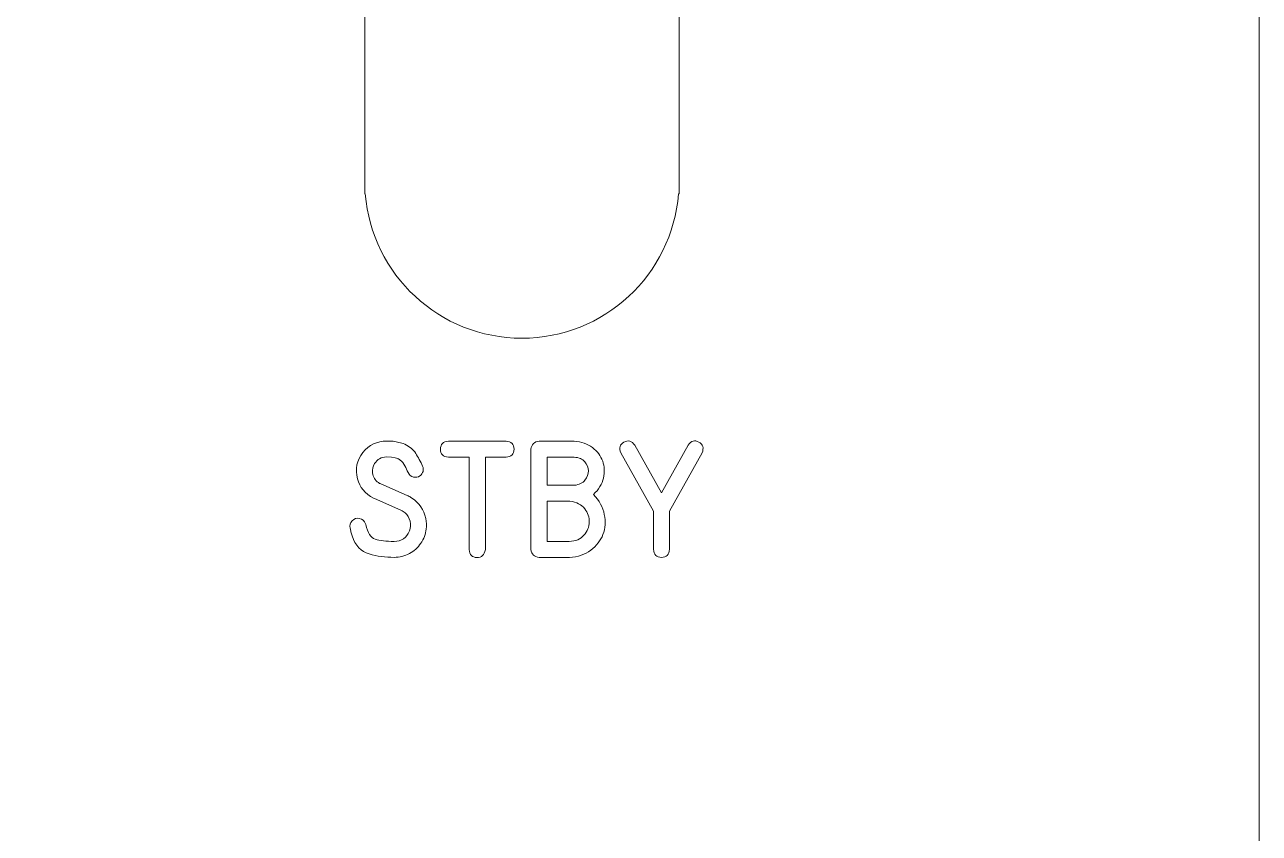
# Model space of a CAD drawing. Header units: millimetres. Extents: x -77 to 260, y -244 to 128.
# Drawn here: x -2.29 to 27.65, y 8.1 to 27.7 of the extents above; entities that cross this region are included whole.
import ezdxf

# ---------------------------------------------------------------- set-up
doc = ezdxf.new("R2010")
doc.units = ezdxf.units.MM
doc.header["$MEASUREMENT"] = 0
doc.layers.add('Cut', color=7, linetype='Continuous')
doc.layers.add('Engrave', color=7, linetype='Continuous')

msp = doc.modelspace()

# ---------------------------------------------------------------- linework, layer by layer
at = {"layer": 'Cut', "color": 250, "lineweight": 9}
for points, knots in [([(15.9454, 126.7647), (15.9454, 126.7647), (-65.0547, 126.7647), (-65.0547, 126.7647), (-65.0547, 126.7647), (-65.8797, 126.7647), (-66.5547, 126.0897), (-66.5547, 125.2647), (-66.5547, 125.2647), (-66.5547, 125.2647), (-66.5547, 122.5647), (-66.5547, 122.5647), (-66.5547, 122.5647), (-66.5547, 119.251), (-69.241, 116.5647), (-72.5547, 116.5647), (-72.5547, 116.5647), (-72.5547, 116.5647), (-75.2546, 116.5647), (-75.2546, 116.5647), (-75.2546, 116.5647), (-76.0796, 116.5647), (-76.7546, 115.8897), (-76.7546, 115.0647), (-76.7546, 115.0647), (-76.7546, 115.0647), (-76.7546, -23.8355), (-76.7546, -23.8355), (-76.7546, -23.8355), (-76.7546, -24.6605), (-76.0796, -25.3355), (-75.2546, -25.3355), (-75.2546, -25.3355), (-75.2546, -25.3355), (-72.5547, -25.3355), (-72.5547, -25.3355), (-72.5547, -25.3355), (-69.241, -25.3355), (-66.5547, -28.0218), (-66.5547, -31.3355), (-66.5547, -31.3355), (-66.5547, -31.3355), (-66.5547, -34.0353), (-66.5547, -34.0353), (-66.5547, -34.0353), (-66.5547, -34.8603), (-65.8797, -35.5353), (-65.0547, -35.5353), (-65.0547, -35.5353), (-65.0547, -35.5353), (15.9454, -35.5353), (15.9454, -35.5353), (15.9454, -35.5353), (16.7704, -35.5353), (17.4454, -34.8603), (17.4454, -34.0353), (17.4454, -34.0353), (17.4454, -34.0353), (17.4454, -31.3355), (17.4454, -31.3355), (17.4454, -31.3355), (17.4454, -28.0218), (20.1317, -25.3355), (23.4454, -25.3355), (23.4454, -25.3355), (23.4454, -25.3355), (26.1454, -25.3355), (26.1454, -25.3355), (26.1454, -25.3355), (26.9704, -25.3355), (27.6454, -24.6605), (27.6454, -23.8355), (27.6454, -23.8355), (27.6454, -23.8355), (27.6454, 115.0647), (27.6454, 115.0647), (27.6454, 115.0647), (27.6454, 115.8897), (26.9704, 116.5647), (26.1454, 116.5647), (26.1454, 116.5647), (26.1454, 116.5647), (23.4454, 116.5647), (23.4454, 116.5647), (23.4454, 116.5647), (20.1317, 116.5647), (17.4454, 119.251), (17.4454, 122.5647), (17.4454, 122.5647), (17.4454, 122.5647), (17.4454, 125.2647), (17.4454, 125.2647), (17.4454, 125.2647), (17.4454, 126.0897), (16.7704, 126.7647), (15.9454, 126.7647)], [0, 0, 0, 0, 0.04, 0.04, 0.04, 0.04, 0.08, 0.08, 0.08, 0.08, 0.12, 0.12, 0.12, 0.12, 0.16, 0.16, 0.16, 0.16, 0.2, 0.2, 0.2, 0.2, 0.24, 0.24, 0.24, 0.24, 0.28, 0.28, 0.28, 0.28, 0.32, 0.32, 0.32, 0.32, 0.36, 0.36, 0.36, 0.36, 0.4, 0.4, 0.4, 0.4, 0.44, 0.44, 0.44, 0.44, 0.48, 0.48, 0.48, 0.48, 0.52, 0.52, 0.52, 0.52, 0.56, 0.56, 0.56, 0.56, 0.6, 0.6, 0.6, 0.6, 0.64, 0.64, 0.64, 0.64, 0.68, 0.68, 0.68, 0.68, 0.72, 0.72, 0.72, 0.72, 0.76, 0.76, 0.76, 0.76, 0.8, 0.8, 0.8, 0.8, 0.84, 0.84, 0.84, 0.84, 0.88, 0.88, 0.88, 0.88, 0.92, 0.92, 0.92, 0.92, 1, 1, 1, 1]), ([(13.5759, 31.5287), (13.5759, 31.5287), (13.5759, 23.9087), (13.5759, 23.9087), (13.5759, 23.9087), (13.5759, 23.9087), (13.5759, 23.5987), (13.5759, 23.5987), (13.5759, 23.5987), (13.5759, 23.5987), (13.5634, 23.5987), (13.5634, 23.5987), (13.5634, 23.5987), (13.4054, 21.6396), (11.7656, 20.0987), (9.7658, 20.0987), (9.7658, 20.0987), (7.766, 20.0987), (6.1262, 21.6394), (5.9684, 23.5987), (5.9684, 23.5987), (5.9684, 23.5987), (5.9559, 23.5987), (5.9559, 23.5987), (5.9559, 23.5987), (5.9559, 23.5987), (5.9559, 23.9087), (5.9559, 23.9087), (5.9559, 23.9087), (5.9559, 23.9087), (5.9559, 31.5287), (5.9559, 31.5287), (5.9559, 31.5287), (5.9559, 33.6329), (7.6616, 35.3387), (9.7658, 35.3387), (9.7658, 35.3387), (11.8701, 35.3387), (13.5759, 33.6329), (13.5759, 31.5287)], [0, 0, 0, 0, 0.0909091, 0.0909091, 0.0909091, 0.0909091, 0.1818182, 0.1818182, 0.1818182, 0.1818182, 0.2727273, 0.2727273, 0.2727273, 0.2727273, 0.3636364, 0.3636364, 0.3636364, 0.3636364, 0.4545455, 0.4545455, 0.4545455, 0.4545455, 0.5454545, 0.5454545, 0.5454545, 0.5454545, 0.6363636, 0.6363636, 0.6363636, 0.6363636, 0.7272727, 0.7272727, 0.7272727, 0.7272727, 0.8181818, 0.8181818, 0.8181818, 0.8181818, 1, 1, 1, 1])]:
    msp.add_open_spline(points, degree=3, knots=knots, dxfattribs=at)
at = {"layer": 'Engrave', "color": 240, "lineweight": 9}
for points, knots in [([(6.9845, 16.2853), (6.9845, 16.2853), (7.0066, 16.2759), (7.0066, 16.2759), (7.0066, 16.2759), (7.0066, 16.2759), (7.0315, 16.2636), (7.0315, 16.2636), (7.0315, 16.2636), (7.0315, 16.2636), (7.0536, 16.2509), (7.0536, 16.2509), (7.0536, 16.2509), (7.0597, 16.2462), (7.0673, 16.242), (7.0748, 16.2378), (7.0748, 16.2378), (7.0828, 16.234), (7.0903, 16.2293), (7.0978, 16.2251), (7.0978, 16.2251), (7.2794, 16.1056), (7.3923, 15.94), (7.4351, 15.7288), (7.4351, 15.7288), (7.4515, 15.6461), (7.4553, 15.5609), (7.4464, 15.4739), (7.4464, 15.4739), (7.4313, 15.3488), (7.3876, 15.2335), (7.3147, 15.1272), (7.3147, 15.1272), (7.2418, 15.0209), (7.15, 14.9391), (7.04, 14.8812), (7.04, 14.8812), (6.9214, 14.8187), (6.7987, 14.7876), (6.6717, 14.7876), (6.6717, 14.7876), (6.4586, 14.7876), (6.2554, 14.8149), (6.0611, 14.8695), (6.0611, 14.8695), (5.8673, 14.924), (5.7291, 15.0703), (5.6467, 15.3083), (5.6467, 15.3083), (5.6355, 15.3389), (5.6275, 15.3699), (5.6218, 15.4019), (5.6218, 15.4019), (5.6162, 15.4344), (5.6096, 15.4664), (5.6025, 15.4988), (5.6025, 15.4988), (5.5889, 15.5647), (5.6049, 15.623), (5.6515, 15.6738), (5.6515, 15.6738), (5.6975, 15.7241), (5.7554, 15.7434), (5.8241, 15.7317), (5.8241, 15.7317), (5.897, 15.7166), (5.9473, 15.6719), (5.976, 15.5967), (5.976, 15.5967), (5.976, 15.5967), (5.9802, 15.584), (5.9802, 15.584), (5.9802, 15.584), (6.024, 15.3845), (6.1011, 15.2655), (6.2107, 15.227), (6.2107, 15.227), (6.3208, 15.1884), (6.4732, 15.171), (6.6689, 15.1747), (6.6689, 15.1747), (6.849, 15.1747), (6.9727, 15.2594), (7.04, 15.4283), (7.04, 15.4283), (7.0691, 15.5035), (7.0738, 15.5821), (7.0536, 15.6635), (7.0536, 15.6635), (7.0334, 15.7444), (6.9934, 15.8126), (6.9337, 15.8667), (6.9337, 15.8667), (6.9069, 15.8897), (6.8721, 15.9109), (6.8288, 15.9311), (6.8288, 15.9311), (6.8288, 15.9311), (6.191, 16.211), (6.191, 16.211), (6.191, 16.211), (6.191, 16.211), (6.1703, 16.2223), (6.1703, 16.2223), (6.1703, 16.2223), (5.9614, 16.3323), (5.8321, 16.4889), (5.7817, 16.6921), (5.7817, 16.6921), (5.7201, 16.9273), (5.7629, 17.1381), (5.9106, 17.3253), (5.9106, 17.3253), (6.0578, 17.512), (6.2516, 17.6056), (6.4911, 17.6056), (6.4911, 17.6056), (6.4911, 17.6056), (6.643, 17.6014), (6.643, 17.6014), (6.643, 17.6014), (6.6924, 17.5924), (6.7404, 17.5835), (6.786, 17.5746), (6.786, 17.5746), (6.8321, 17.5661), (6.8786, 17.551), (6.9252, 17.5299), (6.9252, 17.5299), (7.0409, 17.4758), (7.1298, 17.401), (7.1914, 17.3064), (7.1914, 17.3064), (7.253, 17.2119), (7.3086, 17.1094), (7.3579, 16.9993), (7.3579, 16.9993), (7.3626, 16.9889), (7.3669, 16.9772), (7.3706, 16.9635), (7.3706, 16.9635), (7.3805, 16.9184), (7.3758, 16.8775), (7.3565, 16.8408), (7.3565, 16.8408), (7.3457, 16.8177), (7.334, 16.8003), (7.3222, 16.7886), (7.3222, 16.7886), (7.3104, 16.7763), (7.3006, 16.7683), (7.2935, 16.7636), (7.2935, 16.7636), (7.2455, 16.7298), (7.1933, 16.7194), (7.1364, 16.7335), (7.1364, 16.7335), (7.079, 16.7462), (7.0357, 16.7829), (7.0052, 16.8436), (7.0052, 16.8436), (6.9812, 16.8968), (6.9558, 16.9513), (6.929, 17.0068), (6.929, 17.0068), (6.9017, 17.0623), (6.8636, 17.1084), (6.8151, 17.1456), (6.8151, 17.1456), (6.7949, 17.1602), (6.7752, 17.171), (6.7563, 17.1776), (6.7563, 17.1776), (6.7375, 17.1846), (6.7168, 17.1921), (6.6938, 17.2006), (6.6938, 17.2006), (6.6938, 17.2006), (6.6044, 17.2157), (6.6044, 17.2157), (6.6044, 17.2157), (6.6044, 17.2157), (6.4774, 17.2199), (6.4774, 17.2199), (6.4774, 17.2199), (6.3542, 17.218), (6.2601, 17.1649), (6.1952, 17.06), (6.1952, 17.06), (6.151, 16.9927), (6.1345, 16.9179), (6.1453, 16.8351), (6.1453, 16.8351), (6.158, 16.7335), (6.206, 16.6545), (6.2888, 16.5981), (6.2888, 16.5981), (6.2926, 16.5957), (6.2963, 16.5924), (6.301, 16.5891), (6.301, 16.5891), (6.3057, 16.5863), (6.3109, 16.583), (6.3161, 16.5802), (6.3161, 16.5802), (6.3161, 16.5802), (6.3316, 16.5736), (6.3316, 16.5736), (6.3316, 16.5736), (6.3316, 16.5736), (6.3481, 16.5666), (6.3481, 16.5666), (6.3481, 16.5666), (6.3481, 16.5666), (6.9845, 16.2853), (6.9845, 16.2853)], [0, 0, 0, 0, 0.0181818, 0.0181818, 0.0181818, 0.0181818, 0.0363636, 0.0363636, 0.0363636, 0.0363636, 0.0545455, 0.0545455, 0.0545455, 0.0545455, 0.0727273, 0.0727273, 0.0727273, 0.0727273, 0.0909091, 0.0909091, 0.0909091, 0.0909091, 0.1090909, 0.1090909, 0.1090909, 0.1090909, 0.1272727, 0.1272727, 0.1272727, 0.1272727, 0.1454545, 0.1454545, 0.1454545, 0.1454545, 0.1636364, 0.1636364, 0.1636364, 0.1636364, 0.1818182, 0.1818182, 0.1818182, 0.1818182, 0.2, 0.2, 0.2, 0.2, 0.2181818, 0.2181818, 0.2181818, 0.2181818, 0.2363636, 0.2363636, 0.2363636, 0.2363636, 0.2545455, 0.2545455, 0.2545455, 0.2545455, 0.2727273, 0.2727273, 0.2727273, 0.2727273, 0.2909091, 0.2909091, 0.2909091, 0.2909091, 0.3090909, 0.3090909, 0.3090909, 0.3090909, 0.3272727, 0.3272727, 0.3272727, 0.3272727, 0.3454545, 0.3454545, 0.3454545, 0.3454545, 0.3636364, 0.3636364, 0.3636364, 0.3636364, 0.3818182, 0.3818182, 0.3818182, 0.3818182, 0.4, 0.4, 0.4, 0.4, 0.4181818, 0.4181818, 0.4181818, 0.4181818, 0.4363636, 0.4363636, 0.4363636, 0.4363636, 0.4545455, 0.4545455, 0.4545455, 0.4545455, 0.4727273, 0.4727273, 0.4727273, 0.4727273, 0.4909091, 0.4909091, 0.4909091, 0.4909091, 0.5090909, 0.5090909, 0.5090909, 0.5090909, 0.5272727, 0.5272727, 0.5272727, 0.5272727, 0.5454545, 0.5454545, 0.5454545, 0.5454545, 0.5636364, 0.5636364, 0.5636364, 0.5636364, 0.5818182, 0.5818182, 0.5818182, 0.5818182, 0.6, 0.6, 0.6, 0.6, 0.6181818, 0.6181818, 0.6181818, 0.6181818, 0.6363636, 0.6363636, 0.6363636, 0.6363636, 0.6545455, 0.6545455, 0.6545455, 0.6545455, 0.6727273, 0.6727273, 0.6727273, 0.6727273, 0.6909091, 0.6909091, 0.6909091, 0.6909091, 0.7090909, 0.7090909, 0.7090909, 0.7090909, 0.7272727, 0.7272727, 0.7272727, 0.7272727, 0.7454545, 0.7454545, 0.7454545, 0.7454545, 0.7636364, 0.7636364, 0.7636364, 0.7636364, 0.7818182, 0.7818182, 0.7818182, 0.7818182, 0.8, 0.8, 0.8, 0.8, 0.8181818, 0.8181818, 0.8181818, 0.8181818, 0.8363636, 0.8363636, 0.8363636, 0.8363636, 0.8545455, 0.8545455, 0.8545455, 0.8545455, 0.8727273, 0.8727273, 0.8727273, 0.8727273, 0.8909091, 0.8909091, 0.8909091, 0.8909091, 0.9090909, 0.9090909, 0.9090909, 0.9090909, 0.9272727, 0.9272727, 0.9272727, 0.9272727, 0.9454545, 0.9454545, 0.9454545, 0.9454545, 0.9636364, 0.9636364, 0.9636364, 0.9636364, 1, 1, 1, 1]), ([(8.4906, 14.9763), (8.4906, 14.9763), (8.4906, 17.2171), (8.4906, 17.2171), (8.4906, 17.2171), (8.4906, 17.2171), (7.985, 17.2171), (7.985, 17.2171), (7.985, 17.2171), (7.8565, 17.227), (7.7921, 17.2919), (7.7926, 17.4104), (7.7926, 17.4104), (7.793, 17.5294), (7.8575, 17.5948), (7.985, 17.6056), (7.985, 17.6056), (7.985, 17.6056), (9.3838, 17.6056), (9.3838, 17.6056), (9.3838, 17.6056), (9.5103, 17.5957), (9.5743, 17.5303), (9.5748, 17.4104), (9.5748, 17.4104), (9.5753, 17.2909), (9.5113, 17.226), (9.3838, 17.2171), (9.3838, 17.2171), (9.3838, 17.2171), (8.8796, 17.2171), (8.8796, 17.2171), (8.8796, 17.2171), (8.8796, 17.2171), (8.8796, 14.9763), (8.8796, 14.9763), (8.8796, 14.9763), (8.8584, 14.846), (8.7907, 14.7815), (8.6759, 14.7834), (8.6759, 14.7834), (8.5616, 14.7853), (8.5, 14.8497), (8.4906, 14.9763)], [0, 0, 0, 0, 0.0833333, 0.0833333, 0.0833333, 0.0833333, 0.1666667, 0.1666667, 0.1666667, 0.1666667, 0.25, 0.25, 0.25, 0.25, 0.3333333, 0.3333333, 0.3333333, 0.3333333, 0.4166667, 0.4166667, 0.4166667, 0.4166667, 0.5, 0.5, 0.5, 0.5, 0.5833333, 0.5833333, 0.5833333, 0.5833333, 0.6666667, 0.6666667, 0.6666667, 0.6666667, 0.75, 0.75, 0.75, 0.75, 0.8333333, 0.8333333, 0.8333333, 0.8333333, 1, 1, 1, 1]), ([(11.0372, 17.6056), (11.2117, 17.591), (11.3584, 17.5379), (11.4774, 17.4471), (11.4774, 17.4471), (11.5964, 17.3563), (11.6792, 17.2467), (11.7248, 17.1183), (11.7248, 17.1183), (11.7709, 16.9904), (11.7771, 16.854), (11.7437, 16.7091), (11.7437, 16.7091), (11.7103, 16.5647), (11.6289, 16.4316), (11.5005, 16.3102), (11.5005, 16.3102), (11.6421, 16.1616), (11.73, 16.0007), (11.7648, 15.8281), (11.7648, 15.8281), (11.7996, 15.6555), (11.7888, 15.4937), (11.7324, 15.3436), (11.7324, 15.3436), (11.6759, 15.1936), (11.5781, 15.0661), (11.4384, 14.9612), (11.4384, 14.9612), (11.2987, 14.8563), (11.1256, 14.797), (10.9186, 14.7834), (10.9186, 14.7834), (10.9186, 14.7834), (10.9149, 14.7834), (10.9149, 14.7834), (10.9149, 14.7834), (10.9149, 14.7834), (10.1816, 14.7834), (10.1816, 14.7834), (10.1816, 14.7834), (10.0687, 14.7989), (10.0033, 14.8629), (9.9859, 14.9748), (9.9859, 14.9748), (9.9859, 14.9748), (9.9859, 17.4099), (9.9859, 17.4099), (9.9859, 17.4099), (10.0014, 17.5238), (10.0668, 17.5891), (10.1816, 17.6056), (10.1816, 17.6056), (10.1816, 17.6056), (11.0372, 17.6056), (11.0372, 17.6056)], [0, 0, 0, 0, 0.0666667, 0.0666667, 0.0666667, 0.0666667, 0.1333333, 0.1333333, 0.1333333, 0.1333333, 0.2, 0.2, 0.2, 0.2, 0.2666667, 0.2666667, 0.2666667, 0.2666667, 0.3333333, 0.3333333, 0.3333333, 0.3333333, 0.4, 0.4, 0.4, 0.4, 0.4666667, 0.4666667, 0.4666667, 0.4666667, 0.5333333, 0.5333333, 0.5333333, 0.5333333, 0.6, 0.6, 0.6, 0.6, 0.6666667, 0.6666667, 0.6666667, 0.6666667, 0.7333333, 0.7333333, 0.7333333, 0.7333333, 0.8, 0.8, 0.8, 0.8, 0.8666667, 0.8666667, 0.8666667, 0.8666667, 1, 1, 1, 1]), ([(13.7964, 17.5049), (13.8679, 17.6127), (13.9544, 17.6381), (14.056, 17.5821), (14.056, 17.5821), (14.1576, 17.5261), (14.1835, 17.4386), (14.1341, 17.3191), (14.1341, 17.3191), (14.1341, 17.3191), (13.3415, 15.9038), (13.3415, 15.9038), (13.3415, 15.9038), (13.3415, 15.9038), (13.3415, 14.9819), (13.3415, 14.9819), (13.3415, 14.9819), (13.3331, 14.8516), (13.2691, 14.7862), (13.1492, 14.7862), (13.1492, 14.7862), (13.0292, 14.7862), (12.9652, 14.8516), (12.9573, 14.9819), (12.9573, 14.9819), (12.9573, 14.9819), (12.9573, 15.9038), (12.9573, 15.9038), (12.9573, 15.9038), (12.9573, 15.9038), (12.1661, 17.3191), (12.1661, 17.3191), (12.1661, 17.3191), (12.1172, 17.4377), (12.1421, 17.5247), (12.2404, 17.5802), (12.2404, 17.5802), (12.3387, 17.6357), (12.4267, 17.6108), (12.5038, 17.5049), (12.5038, 17.5049), (12.5038, 17.5049), (13.1501, 16.3502), (13.1501, 16.3502), (13.1501, 16.3502), (13.1501, 16.3502), (13.7964, 17.5049), (13.7964, 17.5049)], [0, 0, 0, 0, 0.0769231, 0.0769231, 0.0769231, 0.0769231, 0.1538462, 0.1538462, 0.1538462, 0.1538462, 0.2307692, 0.2307692, 0.2307692, 0.2307692, 0.3076923, 0.3076923, 0.3076923, 0.3076923, 0.3846154, 0.3846154, 0.3846154, 0.3846154, 0.4615385, 0.4615385, 0.4615385, 0.4615385, 0.5384615, 0.5384615, 0.5384615, 0.5384615, 0.6153846, 0.6153846, 0.6153846, 0.6153846, 0.6923077, 0.6923077, 0.6923077, 0.6923077, 0.7692308, 0.7692308, 0.7692308, 0.7692308, 0.8461538, 0.8461538, 0.8461538, 0.8461538, 1, 1, 1, 1]), ([(11.0372, 17.2143), (11.0372, 17.2143), (10.3758, 17.2143), (10.3758, 17.2143), (10.3758, 17.2143), (10.3758, 17.2143), (10.3758, 16.535), (10.3758, 16.535), (10.3758, 16.535), (10.3758, 16.535), (11.0414, 16.535), (11.0414, 16.535), (11.0414, 16.535), (11.1552, 16.5468), (11.2404, 16.5877), (11.2959, 16.6583), (11.2959, 16.6583), (11.3514, 16.7284), (11.3782, 16.8036), (11.3772, 16.8841), (11.3772, 16.8841), (11.3758, 16.9645), (11.3467, 17.0379), (11.2893, 17.1047), (11.2893, 17.1047), (11.2324, 17.1715), (11.1486, 17.2077), (11.0372, 17.2143)], [0, 0, 0, 0, 0.125, 0.125, 0.125, 0.125, 0.25, 0.25, 0.25, 0.25, 0.375, 0.375, 0.375, 0.375, 0.5, 0.5, 0.5, 0.5, 0.625, 0.625, 0.625, 0.625, 0.75, 0.75, 0.75, 0.75, 1, 1, 1, 1]), ([(10.9149, 15.1733), (11.071, 15.1799), (11.19, 15.2302), (11.2714, 15.3248), (11.2714, 15.3248), (11.3533, 15.4198), (11.3961, 15.5247), (11.3989, 15.6399), (11.3989, 15.6399), (11.4022, 15.7552), (11.3655, 15.8634), (11.2883, 15.9645), (11.2883, 15.9645), (11.2107, 16.0656), (11.0922, 16.1268), (10.9313, 16.1475), (10.9313, 16.1475), (10.9313, 16.1475), (10.3758, 16.1475), (10.3758, 16.1475), (10.3758, 16.1475), (10.3758, 16.1475), (10.3758, 15.1733), (10.3758, 15.1733), (10.3758, 15.1733), (10.3758, 15.1733), (10.9149, 15.1733), (10.9149, 15.1733)], [0, 0, 0, 0, 0.125, 0.125, 0.125, 0.125, 0.25, 0.25, 0.25, 0.25, 0.375, 0.375, 0.375, 0.375, 0.5, 0.5, 0.5, 0.5, 0.625, 0.625, 0.625, 0.625, 0.75, 0.75, 0.75, 0.75, 1, 1, 1, 1])]:
    msp.add_open_spline(points, degree=3, knots=knots, dxfattribs=at)

doc.saveas('drawing.dxf')
